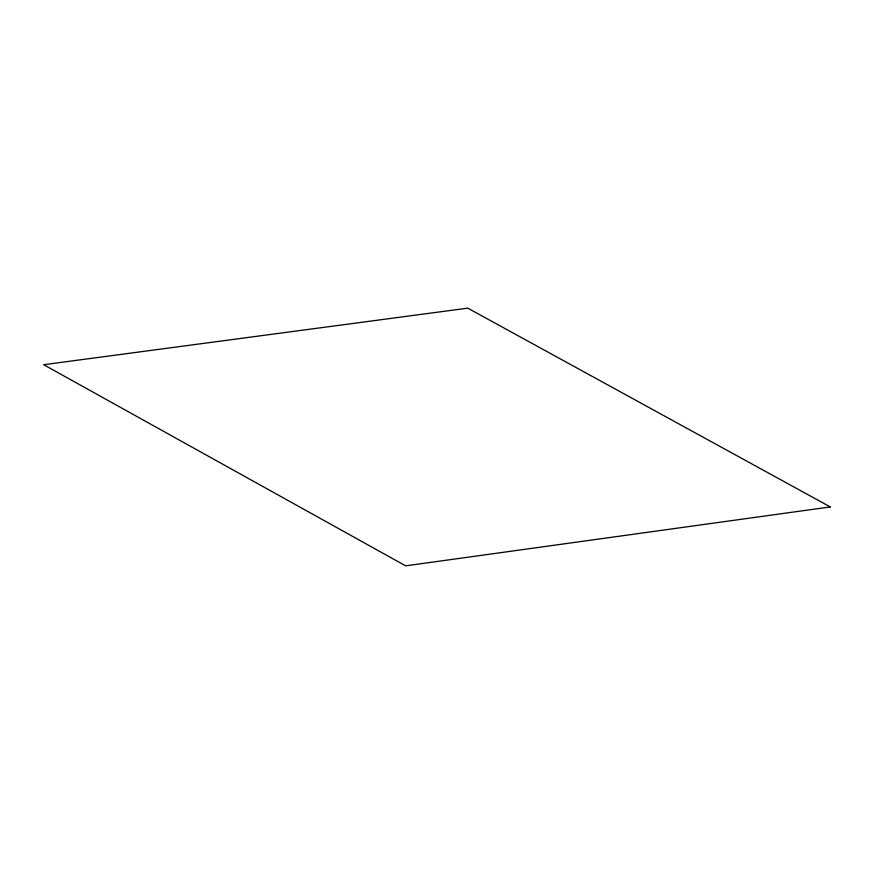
<?xml version="1.0" encoding="UTF-8"?>
<svg xmlns="http://www.w3.org/2000/svg" width="874" height="874" viewBox="0 0 874 874"><rect width="100%" height="100%" fill="white"/><g stroke="black" fill="none" stroke-linecap="round" stroke-linejoin="round"><path stroke-width="1.31" d="M830.3 506.931L405.645 565.849L43.7 364.709L467.787 308.151L830.3 506.931"/></g></svg>
